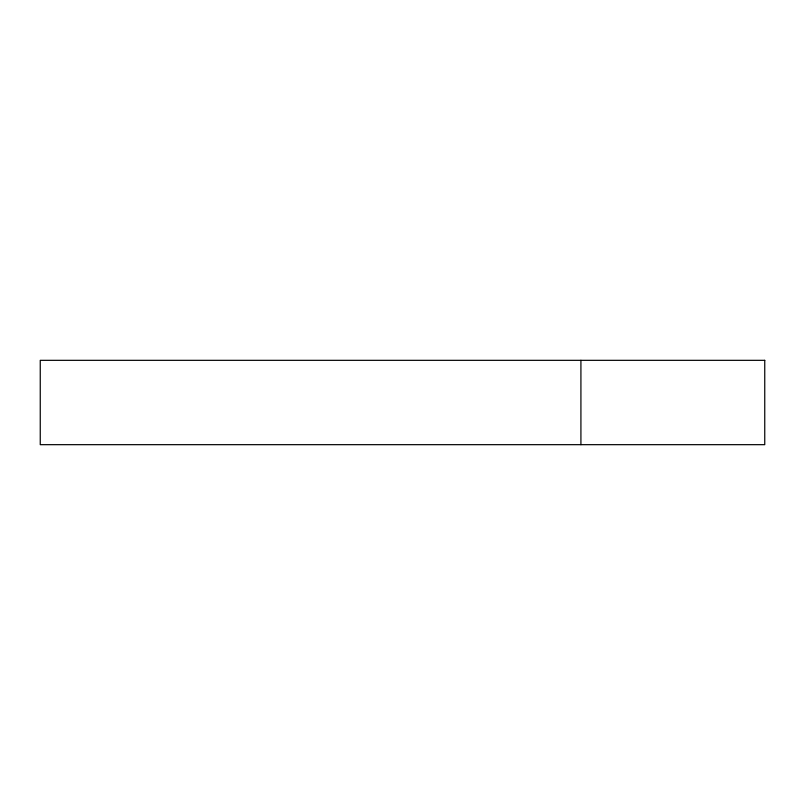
<?xml version="1.0" encoding="UTF-8"?>
<svg xmlns="http://www.w3.org/2000/svg" width="805" height="805" viewBox="0 0 805 805"><rect width="100%" height="100%" fill="white"/><g stroke="black" fill="none" stroke-linecap="round" stroke-linejoin="round"><path stroke-width="1.21" d="M580.918 360.328L580.918 444.672M764.75 360.328L40.25 360.328L40.25 444.672L764.75 444.672L764.75 360.328"/></g></svg>
